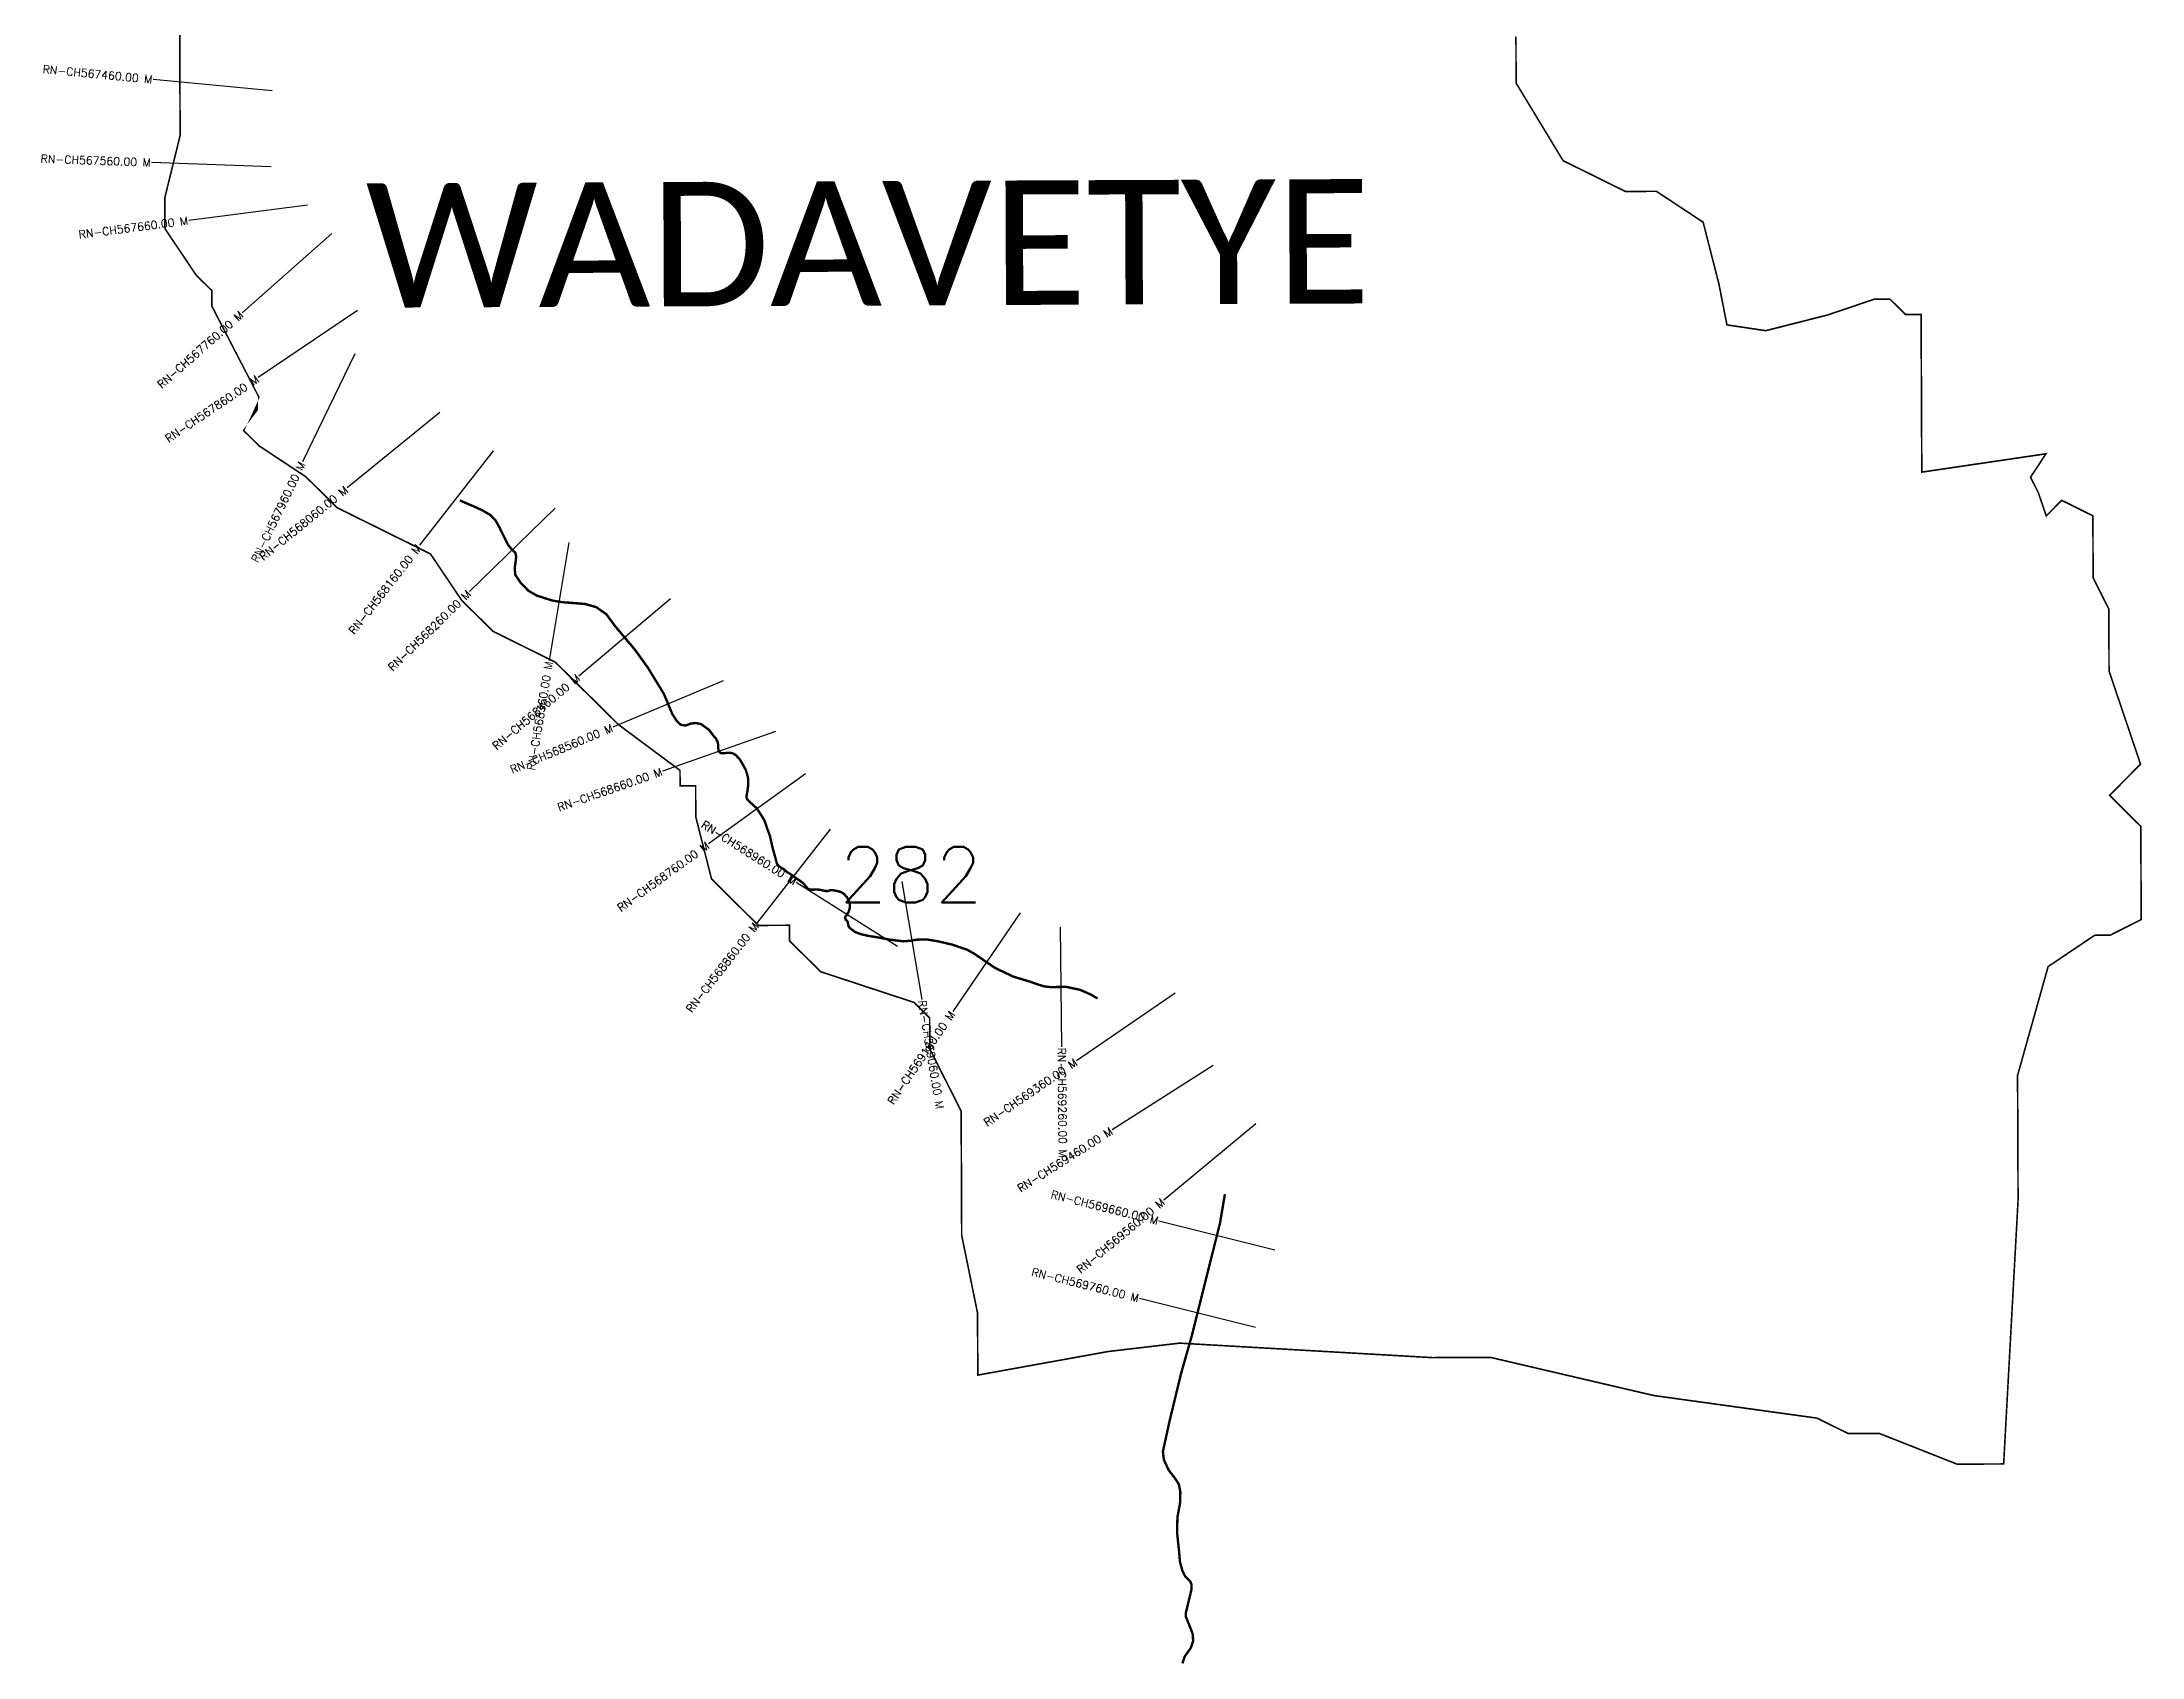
# Model space of a CAD drawing. Header units: metres. Extents: x 320421 to 323054, y 1841156 to 1849189.
# Drawn here: x 320421 to 323054, y 1845173 to 1847197 of the extents above; entities that cross this region are included whole.
import ezdxf
from ezdxf.enums import TextEntityAlignment as Align

# ---------------------------------------------------------------- set-up
doc = ezdxf.new("R2010")
doc.units = ezdxf.units.M
for name, color, linetype in [('CS', 134, 'Continuous'), ('CSMark', 6, 'Continuous'), ('NATURALLY PROTECTED', 3, 'Continuous'), ('VILLAGE NAME', 250, 'Continuous')]:
    doc.layers.add(name, color=color, linetype=linetype)
doc.styles.get("Standard").update_dxf_attribs({"font": 'simplex.shx'})

msp = doc.modelspace()

# ---------------------------------------------------------------- linework, layer by layer
at = {"color": 6, "const_width": 2, "flags": 128}
msp.add_lwpolyline([(322268.9988642232, 1847204.099246933), (322269.2472097551, 1847145.671872747), (322328.0885759428, 1847048.521785511), (322406.1963395767, 1847009.882019869), (322445.1089707845, 1847010.047417993), (322503.7019914403, 1846971.324704943), (322523.5477790125, 1846893.523962561), (322533.5002497972, 1846842.625011786), (322582.1942850433, 1846835.344809734), (322660.0244894581, 1846855.132294105), (322718.3691645819, 1846874.836955241), (322737.8839075601, 1846874.919902649), (322757.4229222261, 1846855.546286107), (322776.9376652042, 1846855.629233514), (322777.7774886792, 1846658.046937455), (322933.4500813798, 1846681.009200145), (322914.1180627146, 1846651.683600303), (322923.9289195787, 1846632.26863423), (322933.7813743195, 1846603.067082981), (322953.2131698899, 1846622.664773366), (322992.2671758796, 1846603.315676858), (322992.5982204737, 1846525.431987068), (323012.2201825474, 1846486.543627548), (323012.5512271415, 1846408.659937758), (323052.0192251329, 1846291.912408482), (323013.2135646752, 1846252.834130805), (323052.350269727, 1846214.028718692), (323052.8469607909, 1846097.17397032), (323013.9588496166, 1846077.493580873), (322994.5025340127, 1846077.41088181), (322936.1821305768, 1846038.249656725), (322897.8491378405, 1845901.714767251), (322898.5114753742, 1845745.888960297), (322880.4041065256, 1845414.698083377), (322821.9767323397, 1845414.449737845), (322724.4126531019, 1845453.006804426), (322685.5000218941, 1845452.841406301), (322646.4462642499, 1845472.132075435), (322441.797068146, 1845500.476428994), (322237.06517298, 1845548.277098156), (322164.432267446, 1845547.968372019), (321847.4469218745, 1845566.136121473), (321758.0903920202, 1845555.688549868), (321594.3883286224, 1845526.088733356), (321594.0572840283, 1845603.972423145), (321574.1869764227, 1845701.288156851), (321573.5246388889, 1845857.113963805), (321534.2222873673, 1845934.890434499), (321534.0604509838, 1845972.965107562), (321534.056889243, 1845973.803065707), (321514.5176262315, 1845993.235109623), (321397.4972313897, 1846031.709477141), (321358.3607746834, 1846070.456461879), (321358.2778272758, 1846089.971204857), (321319.3067686937, 1846089.805558388), (321260.6310489758, 1846147.984587042), (321240.8436887778, 1846225.785577769), (321240.6780423081, 1846264.756636351), (321221.1632993299, 1846264.673688944), (321221.0806002677, 1846284.130004548), (321144.1604908184, 1846341.325187195), (321064.6751548423, 1846419.837158364), (320986.6258185826, 1846458.477172352), (320947.4893618763, 1846497.22415709), (320908.2699577623, 1846555.485884806), (320791.1666155129, 1846613.474995302), (320752.0301588066, 1846652.22198004), (320693.4371381509, 1846690.94469309), (320673.8981234848, 1846710.318309632), (320693.1887926189, 1846749.372067276), (320693.188792619, 1846768.887162823), (320634.2647273691, 1846865.978470116), (320634.2647273691, 1846885.493213095), (320614.6427652953, 1846904.866829636), (320575.4233611813, 1846963.128557352), (320575.2577147115, 1847002.099615934), (320594.4414130956, 1847080.066253132), (320593.861774624, 1847216.435744482)], dxfattribs=at)
at = {"layer": 'CS'}
for p, q in [((320709.9256112517, 1847135.902455182), (320560.6016733277, 1847150.127839636)), ((320708.5505716054, 1847040.910063575), (320558.6412713756, 1847046.125588917)), ((320753.9630451254, 1846992.901428109), (320605.2091914946, 1846973.606583461)), ((320784.6329205532, 1846957.041913996), (320672.1878506134, 1846857.763989731)), ((320816.6603112405, 1846860.540889436), (320692.3890668912, 1846776.536973885)), ((320813.2713762734, 1846806.131183919), (320747.9666640476, 1846671.093061297)), ((320919.9635008778, 1846732.924479822), (320803.6465339373, 1846638.212478461)), ((320986.7335066866, 1846684.592606056), (320894.4619260204, 1846566.330374547)), ((321064.7811280674, 1846612.796000405), (320957.2233837986, 1846508.242991611)), ((321081.7054013314, 1846569.665515487), (321057.056454095, 1846421.704610514)), ((321209.0984764308, 1846499.014033112), (321094.3266970414, 1846402.435367477)), ((321275.3127387893, 1846396.372267221), (321137.0015472069, 1846338.320443105)), ((321340.7348760601, 1846332.735182307), (321199.1490608121, 1846283.202799762)), ((321378.2806944143, 1846279.916821765), (321256.7834186679, 1846191.948577573)), ((321409.2941550798, 1846210.658573544), (321317.1451480603, 1846092.300808673)), ((321493.7244196361, 1846063.332237696), (321366.886204177, 1846143.407621548)), ((321499.2828304013, 1846144.826842125), (321524.0850233731, 1845996.891548081)), ((321647.5915664118, 1846105.753948941), (321563.0098865902, 1845981.875220183)), ((321697.7904918895, 1846087.621479888), (321699.4977336434, 1845937.631195784)), ((321841.9724473254, 1846004.753316236), (321718.2214130586, 1845919.984916947)), ((321889.3836303945, 1845914.074346693), (321762.8137945398, 1845833.575423398)), ((321942.866399725, 1845841.189936591), (321827.4283831976, 1845745.408600517)), ((321966.8493658798, 1845682.673775643), (321821.3426977672, 1845719.112896581)), ((321942.5566188981, 1845585.669330375), (321797.0499506824, 1845622.108450902))]:
    msp.add_line(p, q, dxfattribs=at)
at = {"layer": 'NATURALLY PROTECTED', "const_width": 3, "flags": 128}
for points in [[(320945.1001558746, 1846622.79758461), (320946.7092905067, 1846621.881598089), (320955.6288538763, 1846618.049856264), (320965.4091527094, 1846613.826699951), (320973.5457926385, 1846609.994958126), (320983.1925621977, 1846604.413917267), (320989.6865038648, 1846597.766934098), (320994.4599352469, 1846589.320621473), (321000.6541565293, 1846576.700594364), (321005.8185693106, 1846566.456129469), (321009.2605505227, 1846562.311256054), (321014.581547992, 1846556.83733916), (321015.6872472315, 1846552.813127354), (321015.1396811443, 1846546.791818772), (321013.8091916162, 1846537.294867259), (321014.6852973559, 1846529.036904462), (321021.4453369285, 1846519.15207002), (321031.0844213499, 1846509.267235579), (321041.5996115107, 1846503.26123042), (321060.7577000707, 1846497.121614601), (321073.5265569698, 1846494.994438725), (321093.7403913719, 1846493.446438571), (321102.1277589304, 1846492.695982223), (321116.0234491985, 1846488.81715294), (321128.7923060976, 1846479.808145202), (321139.558223888, 1846465.168654775), (321164.2524937835, 1846435.822574296), (321180.7774619131, 1846412.925121072), (321187.4116573498, 1846402.039089573), (321200.7165526293, 1846380.308816694), (321211.4824704194, 1846354.658513007), (321216.9907931294, 1846346.1498095), (321222.1225440739, 1846341.26978316), (321227.8815944134, 1846340.393956457), (321235.0172451089, 1846342.896654805), (321241.0260624356, 1846343.522329392), (321247.6602578724, 1846342.020828102), (321257.8690031526, 1846334.589250178), (321263.2514817267, 1846327.206525491), (321266.0921008849, 1846324.058140387), (321268.3083025752, 1846319.57953462), (321268.9509722462, 1846316.024431605), (321268.9999650013, 1846312.529953692), (321269.3448355721, 1846309.675865195), (321270.0336160713, 1846307.707020893), (321271.6590227726, 1846305.984208555), (321274.760936625, 1846305.492144628), (321279.4383037814, 1846306.033650385), (321283.6238221013, 1846306.329124179), (321287.3664843402, 1846305.492144628), (321291.2071320896, 1846303.178973296), (321296.0362807228, 1846297.99758723), (321299.483065146, 1846292.140496154), (321303.3784695039, 1846284.987322821), (321305.7916028571, 1846277.506303067), (321306.4323512436, 1846273.559785564), (321306.5322580384, 1846265.234134548), (321305.6475065185, 1846258.481793193), (321304.5629414087, 1846252.46225039), (321304.5629414087, 1846249.804163434), (321305.7445313865, 1846247.196106902), (321310.0280352169, 1846243.209565061), (321316.5863399151, 1846237.238875495), (321320.3280415118, 1846232.071027073), (321323.8785752991, 1846226.445841724), (321326.9804891515, 1846221.277993302), (321330.2841378783, 1846211.46437864), (321333.6819295464, 1846202.408872037), (321337.4284343542, 1846185.951805765), (321340.7781939094, 1846174.076349073), (321342.4535540081, 1846167.423479971), (321344.6207629432, 1846164.519361052), (321347.3845307207, 1846162.43691826), (321351.4711028882, 1846160.074305097), (321354.9678407087, 1846156.727564081), (321357.4299668173, 1846155.447962433), (321360.7778050878, 1846153.380823064), (321365.4551722442, 1846149.739196847), (321370.0979562792, 1846146.719125064), (321375.3670790668, 1846142.880320121), (321378.420000164, 1846139.28754714), (321381.3739751088, 1846135.793069227), (321382.7035039944, 1846135.005531506), (321386.7410834066, 1846134.562909409), (321392.0755298677, 1846134.74066456), (321396.4089870955, 1846134.543485833), (321400.2986276, 1846133.608799809), (321403.4994876051, 1846132.968998985), (321406.4044697945, 1846132.870703918), (321409.3584447393, 1846133.854831772), (321412.5103119893, 1846133.953126839), (321418.0522571783, 1846132.962524459), (321422.5326926715, 1846131.732364641), (321426.5212793287, 1846129.419193309), (321430.017056507, 1846125.580388365), (321432.6761142783, 1846121.446109628), (321433.9624142625, 1846116.801520574), (321434.0114070176, 1846112.273472976), (321432.6328853769, 1846107.056771317), (321429.5780429949, 1846102.217946502), (321428.59338468, 1846101.085493158), (321428.0515824463, 1846099.51100631), (321428.59338468, 1846097.148393147), (321430.6116940651, 1846095.426169402), (321431.5982736644, 1846093.104169172), (321431.8441980825, 1846091.037029803), (321432.3860003163, 1846088.723858471), (321434.0603997728, 1846086.460128968), (321440.2190772916, 1846081.767863864), (321447.4454790285, 1846078.928147686), (321457.0007278943, 1846076.724642499), (321470.2180137382, 1846074.567603073), (321484.2299417196, 1846071.951894829), (321501.3159249282, 1846069.835902223), (321509.9828393838, 1846070.573998114), (321517.9100593004, 1846071.903041592), (321530.6078286725, 1846072.204401318), (321545.5333274418, 1846069.675804869), (321562.6087435856, 1846065.630403707), (321581.0751697197, 1846059.308912585), (321589.7094223385, 1846054.451252787), (321604.7021660657, 1846044.223268502), (321615.9666571882, 1846036.53212097), (321639.0787492841, 1846025.569572354), (321661.5279982215, 1846018.751308559), (321671.2621862261, 1846015.239761442), (321677.8464282655, 1846013.33683958), (321685.1444275029, 1846012.544004521), (321691.4106969546, 1846012.544004521), (321705.3726715389, 1846012.702924689), (321722.4279141952, 1846009.134872623), (321736.3101554717, 1846003.029395211), (321744.5093578775, 1845998.177808904)], [(321904.1546679527, 1845752.950927573), (321898.0362009643, 1845716.62700024), (321862.4991618979, 1845574.722473606), (321849.1769750579, 1845527.956976949), (321834.8605234804, 1845468.712715554), (321826.4126354597, 1845430.065685102), (321827.7287153538, 1845419.775309935), (321833.6376258854, 1845406.943977863), (321841.3813631308, 1845396.963791321), (321846.4756490271, 1845389.223790553), (321848.3095150985, 1845379.447257263), (321847.902202781, 1845365.189763833), (321844.6417829559, 1845347.87747162), (321844.2344706384, 1845328.528058292), (321846.635115642, 1845305.867808134), (321847.8378397496, 1845292.008203716), (321851.0550306732, 1845280.182188854), (321854.5815484039, 1845273.532851312), (321860.5922870149, 1845267.604540457), (321862.4357595089, 1845263.438477686), (321862.1955989443, 1845257.189972123), (321860.3521264505, 1845249.338727237), (321855.060908891, 1845227.590796561), (321855.2213361479, 1845223.344685113), (321857.9457175929, 1845216.455201539), (321861.8795476413, 1845206.803450011), (321864.0438746495, 1845200.474307177), (321864.2840352142, 1845192.543602207), (321861.5596537692, 1845184.372162613), (321853.7794121182, 1845173.357817793), (321850.8936427738, 1845164.705497543)]]:
    msp.add_lwpolyline(points, dxfattribs=at)

# ---------------------------------------------------------------- texts
at = {"insert": (321420.3838766516, 1846188.369743935), "char_height": 70, "attachment_point": 1}
msp.add_mtext_dynamic_manual_height_columns('282', width=95.17246124148369, gutter_width=1, heights=[0], dxfattribs=at)
at = {"layer": 'CSMark'}
for s, rotation, p in [('RN-CH567460.00 M', 354.5581252773201, (320559.6061804082, 1847150.222675532)), ('RN-CH567560.00 M', 358.0074144344354, (320557.6418760407, 1847046.160359086)), ('RN-CH567660.00 M', 7.390565179808047, (320604.217499137, 1846973.477951163)), ('RN-CH567760.00 M', 41.44133356563034, (320671.4382168138, 1846857.102136903)), ('RN-CH567860.00 M', 34.05760300452033, (320691.5605919289, 1846775.976947782)), ('RN-CH567960.00 M', 64.19149436044056, (320747.5312992994, 1846670.192807147)), ('RN-CH568060.00 M', 39.1544735194558, (320802.871087491, 1846637.581065119)), ('RN-CH568160.00 M', 52.03762503666624, (320893.8467821493, 1846565.54195967)), ('RN-CH568260.00 M', 44.18840914775068, (320956.5063321702, 1846507.545971553)), ('RN-CH568360.00 M', 80.54189902237589, (321056.8921277801, 1846420.718204481)), ('RN-CH568460.00 M', 40.08008898348736, (321093.5615518455, 1846401.791509706)), ('RN-CH568560.00 M', 22.7687145987911, (321136.0794725964, 1846337.933430945)), ('RN-CH568660.00 M', 19.28187926844631, (321198.2051553772, 1846282.872583878)), ('RN-CH568960.00 M', 327.7350011046129, (321366.0406160739, 1846143.941457441)), ('RN-CH568760.00 M', 35.90584299144254, (321255.9734368296, 1846191.362122612)), ('RN-CH568860.00 M', 52.09698563270997, (321316.5308213469, 1846091.511756907)), ('RN-CH569160.00 M', 55.67559547998412, (321562.4460087247, 1845981.049361991)), ('RN-CH569360.00 M', 34.41080960509505, (321717.3964061635, 1845919.419794285)), ('RN-CH569460.00 M', 32.45652398556446, (321761.9699956342, 1845833.038763909)), ('RN-CH569660.00 M', 345.9406131644951, (321820.3726533132, 1845719.355824054)), ('RN-CH569560.00 M', 39.68320373508354, (321826.6587964207, 1845744.770058276)), ('RN-CH569760.00 M', 345.9406133265303, (321796.0799062277, 1845622.351378373))]:
    msp.add_text(s, height=10, rotation=rotation, dxfattribs=at).set_placement(p, align=Align.MIDDLE_RIGHT)
for s, rotation, p in [('RN-CH569060.00 M', 279.5174483643896, (321524.2503713262, 1845995.905312788)), ('RN-CH569260.00 M', 270.6521323942197, (321699.5091152551, 1845936.631260557))]:
    msp.add_text(s, height=10, rotation=rotation, dxfattribs=at).set_placement(p, align=Align.MIDDLE_LEFT)
at = {"layer": 'VILLAGE NAME', "insert": (320826.7131433105, 1847020.149447297), "char_height": 155.9893812134608, "attachment_point": 1, "rotation": 0.2435342226010066}
msp.add_mtext_dynamic_manual_height_columns('{\\fCalibri|b0|i0|c0|p34;WADAVETYE}', width=1946.694514950073, gutter_width=779.9469060673039, heights=[0], dxfattribs=at)

doc.saveas('drawing.dxf')
